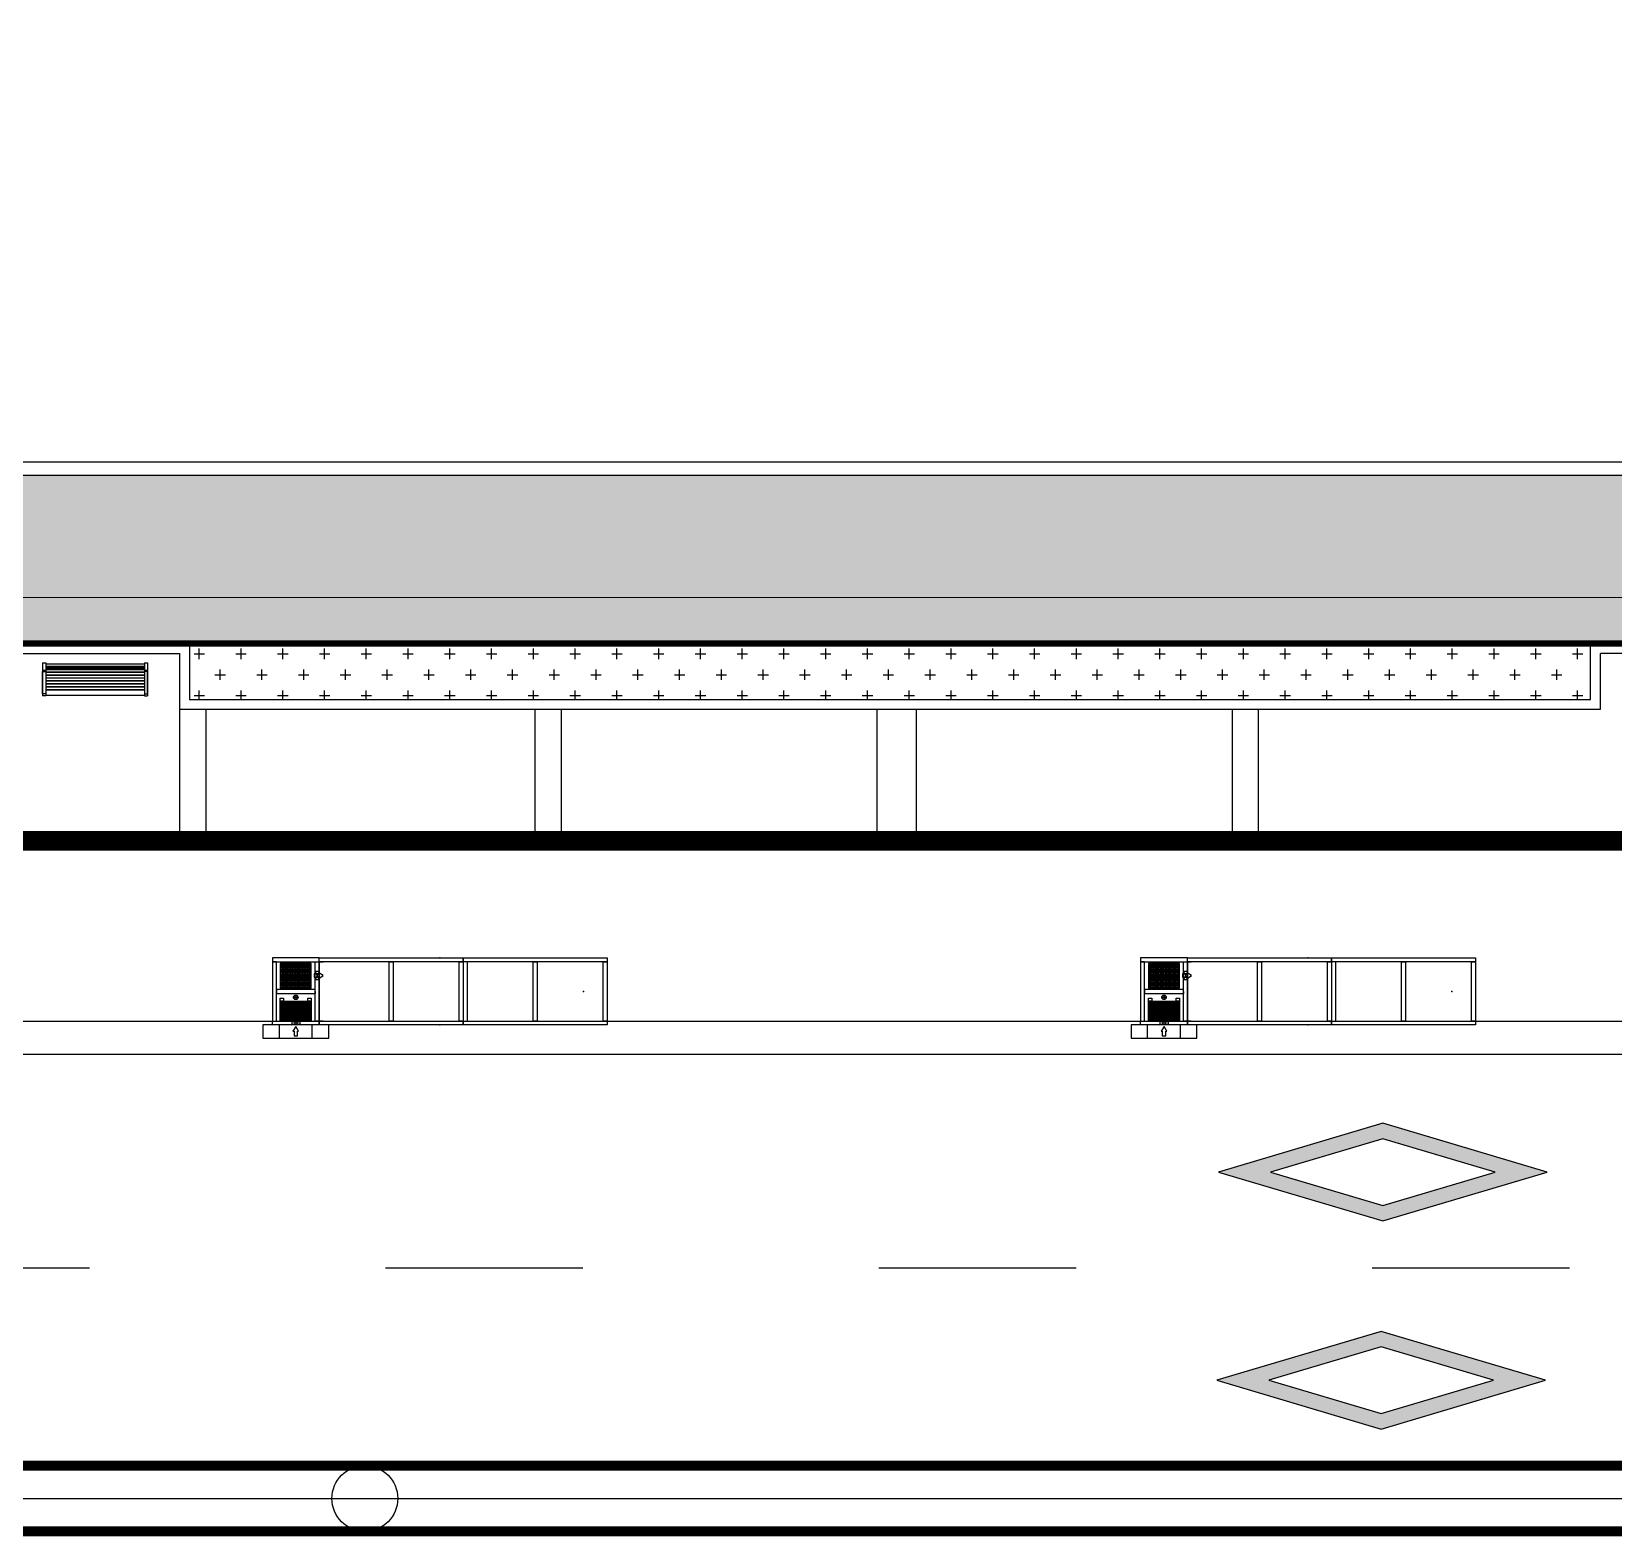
# Model space of a CAD drawing. Header units: millimetres. Extents: x -58335 to 291665, y -66693 to 213307.
# Drawn here: x 78004 to 102051, y -34327 to -11450 of the extents above; entities that cross this region are included whole.
import ezdxf
from ezdxf.xclip import XClip

# ---------------------------------------------------------------- set-up
doc = ezdxf.new("R2010")
doc.units = ezdxf.units.MM
doc.header["$LTSCALE"] = 1000
doc.header["$XCLIPFRAME"] = 0
for name, pattern in [('X-SITE$0$ACAD_ISO03W100', [30, 12, -18]), ('X-SITE$0$H1', [1.5, 1, -0.5]), ('X-SITE$0$HID', [2.8, 1.8, -1]), ('X-SITE$0$HIDDEN', [0.375, 0.25, -0.125]), ('X-SITE$0$HIDDEN2', [4.75, 3.17, -1.58]), ('X-SITE$0$PHANTOM2', [1.25, 0.625, -0.125, 0.125, -0.125, 0.125, -0.125])]:
    doc.linetypes.add(name, pattern=pattern)
for name, color, linetype in [('X-SITE$0$-MY-계획선', 253, 'Continuous'), ('X-SITE$0$-MY-녹지', 254, 'Continuous'), ('X-SITE$0$-MY-녹지-건축한계선', 253, 'Continuous'), ('X-SITE$0$-MY-보조선', 253, 'Continuous'), ('X-SITE$0$-MY-시설선', 254, 'Continuous'), ('X-SITE$0$-MY-시설선 wood', 254, 'Continuous'), ('X-SITE$0$-MY-포장선', 254, 'Continuous'), ('X-SITE$0$-경계휀스', 5, 'Continuous'), ('X-SITE$0$-보도선', 7, 'Continuous'), ('X-SITE$0$0-노면표시', 7, 'Continuous'), ('X-SITE$0$A-BOUNDARY(PLAN)', 2, 'X-SITE$0$PHANTOM2'), ('X-SITE$0$A-FUR', 252, 'X-SITE$0$H1'), ('X-SITE$0$A-HAT', 252, 'Continuous'), ('X-SITE$0$A-ROAD', 6, 'Continuous'), ('X-SITE$0$A-전기충전기', 1, 'Continuous'), ('X-SITE$0$도로중심선', 9, 'Continuous'), ('X-SITE$0$도로체인', 9, 'Continuous'), ('X-SITE$0$식물재배화분', 253, 'Continuous'), ('X-SITE$0$차선계획', 7, 'Continuous')]:
    doc.layers.add(name, color=color, linetype=linetype)
doc.layers.add('X-SITE$0$-변경 블럭 외곽-', color=252, linetype='Continuous', lineweight=0)
doc.layers.add('X-SITE$0$NOPLOT', color=193, linetype='Continuous', plot=False)
doc.layers.add('X-SITE$0$건축한계선(3m)', color=193, linetype='Continuous', plot=False)
doc.linetypes.add('X-SITE$0$FENCELINE1', pattern='A,6.35,-2.54,[133,ltypeshp.shx,S=2.54,R=0,X=-2.54,Y=0],-2.54,25.4', length=36.83)
pattern_1 = [(0, (-29382.5, 14650.24), (317.5, 317.5), [158.75, -476.25]), (90, (-29303.13, 14570.87), (-317.5, 317.5), [158.75, -476.25])]

# ---------------------------------------------------------------- blocks, each defined once
blk = doc.blocks.new('X-SITE$0$JMP-001')
at = {"layer": 'X-SITE$0$-MY-시설선'}
for p, q in [((-750, 493), (-800, 493)), ((-800, 493), (-800, -7)), ((-750, 493), (-750, -7)), ((800, 493), (750, 493)), ((750, 493), (750, -7)), ((800, 493), (800, -7)), ((-750, 383), (-800, 383)), ((800, 383), (750, 383)), ((-750, -7), (-800, -7)), ((750, -7), (800, -7))]:
    blk.add_line(p, q, dxfattribs=at)
at = {"layer": 'X-SITE$0$-MY-시설선 wood'}
for p, q in [((750, 480), (-750, 480)), ((750, 444), (-750, 444)), ((750, 429), (-750, 429)), ((750, 427), (-750, 427)), ((750, 417), (-750, 417)), ((750, 416), (-750, 416)), ((750, 405), (-750, 405)), ((750, 404), (-750, 404)), ((750, 394), (-750, 394)), ((750, 357), (-750, 357)), ((750, 353), (-750, 353)), ((750, 313), (-750, 313)), ((750, 308), (-750, 308)), ((750, 268), (-750, 268)), ((750, 264), (-750, 264)), ((750, 224), (-750, 224)), ((750, 220), (-750, 220)), ((750, 179), (-750, 179)), ((750, 175), (-750, 175)), ((750, 135), (-750, 135)), ((750, 131), (-750, 131)), ((750, 90), (-750, 90)), ((750, 86), (-750, 86)), ((750, 0), (-750, 0))]:
    blk.add_line(p, q, dxfattribs=at)
for points in [[(-800, 364), (-750, 364), (-750, 23), (-800, 23)], [(800, 364), (750, 364), (750, 23), (800, 23)]]:
    blk.add_lwpolyline(points, close=True, dxfattribs=at)
blk = doc.blocks.new('X-SITE$0$240910_L-1F')
at = {"layer": 'X-SITE$0$-MY-녹지'}
h = blk.add_hatch(dxfattribs=at)
h.set_pattern_fill('CROSS', color=256, scale=50, style=2)
h.set_pattern_definition(pattern_1)
edge = h.paths.add_edge_path()
edge.add_line((18171, 114605), (18171, 166105))
edge.add_line((18171, 166105), (47421, 166105))
edge.add_line((47421, 166105), (47421, 168105))
edge.add_line((47421, 168105), (46571, 168105))
edge.add_line((46571, 168105), (46571, 168905))
edge.add_line((46571, 168905), (47284, 168905))
edge.add_arc((45571, 168205), 1850, 22.2338, 32.7206)
edge.add_line((47128, 169205), (6314, 169205))
edge.add_line((6314, 169205), (1000, 163892))
edge.add_line((1000, 163892), (1000, -788))
edge.add_line((1000, -788), (6314, -6102))
edge.add_line((6314, -6102), (95101, -6102))
edge.add_line((95101, -6102), (95316, -5952))
edge.add_line((95316, -5952), (98071, -5952))
edge.add_line((98071, -5952), (98071, -5402))
edge.add_line((98071, -5402), (96971, -5402))
edge.add_line((96971, -5402), (96971, -4402))
edge.add_line((96971, -4402), (98071, -4402))
edge.add_line((98071, -4402), (98071, 31055))
edge.add_arc((96271, 31055), 1800, 360, 450)
edge.add_line((96271, 32855), (91071, 32855))
edge.add_arc((91071, 31055), 1800, 90, 180)
edge.add_line((89271, 31055), (89271, 30055))
edge.add_line((89271, 30055), (96471, 30055))
edge.add_line((96471, 30055), (96471, -3545))
edge.add_line((96471, -3545), (8071, -3545))
edge.add_line((8071, -3545), (8071, -795))
edge.add_line((8071, -795), (2871, -795))
edge.add_line((2871, -795), (2871, 103855))
edge.add_line((2871, 103855), (49071, 103855))
edge.add_arc((49071, 105655), 1800, 270, 360)
edge.add_line((50871, 105655), (50871, 114605))
edge.add_line((50871, 114605), (18171, 114605))
h = blk.add_hatch(dxfattribs=at)
h.set_pattern_fill('CROSS', color=256, scale=50, style=2)
h.set_pattern_definition(pattern_1)
edge = h.paths.add_edge_path()
edge.add_line((18171, 114605), (18171, 166105))
edge.add_line((18171, 166105), (47421, 166105))
edge.add_line((47421, 166105), (47421, 168105))
edge.add_line((47421, 168105), (46571, 168105))
edge.add_line((46571, 168105), (46571, 168905))
edge.add_line((46571, 168905), (47284, 168905))
edge.add_arc((45571, 168205), 1850, 22.2338, 32.7206)
edge.add_line((47128, 169205), (6314, 169205))
edge.add_line((6314, 169205), (1000, 163892))
edge.add_line((1000, 163892), (1000, -788))
edge.add_line((1000, -788), (6314, -6102))
edge.add_line((6314, -6102), (95101, -6102))
edge.add_line((95101, -6102), (95316, -5952))
edge.add_line((95316, -5952), (98071, -5952))
edge.add_line((98071, -5952), (98071, -5402))
edge.add_line((98071, -5402), (96971, -5402))
edge.add_line((96971, -5402), (96971, -4402))
edge.add_line((96971, -4402), (98071, -4402))
edge.add_line((98071, -4402), (98071, 31055))
edge.add_arc((96271, 31055), 1800, 360, 450)
edge.add_line((96271, 32855), (91071, 32855))
edge.add_arc((91071, 31055), 1800, 90, 180)
edge.add_line((89271, 31055), (89271, 30055))
edge.add_line((89271, 30055), (96471, 30055))
edge.add_line((96471, 30055), (96471, -3545))
edge.add_line((96471, -3545), (8071, -3545))
edge.add_line((8071, -3545), (8071, -795))
edge.add_line((8071, -795), (2871, -795))
edge.add_line((2871, -795), (2871, 103855))
edge.add_line((2871, 103855), (49071, 103855))
edge.add_arc((49071, 105655), 1800, 270, 360)
edge.add_line((50871, 105655), (50871, 114605))
edge.add_line((50871, 114605), (18171, 114605))
at = {"layer": 'X-SITE$0$-MY-녹지-건축한계선'}
h = blk.add_hatch(dxfattribs=at)
h.set_pattern_fill('CROSS', color=256, scale=50, style=2)
h.set_pattern_definition(pattern_1)
h.paths.add_polyline_path([(51021, -6952), (72321, -6952), (72321, -6102), (51021, -6102)])
h = blk.add_hatch(dxfattribs=at)
h.set_pattern_fill('CROSS', color=256, scale=50, style=2)
h.set_pattern_definition(pattern_1)
h.paths.add_polyline_path([(51021, -6952), (72321, -6952), (72321, -6102), (51021, -6102)])
at = {"layer": 'X-SITE$0$-MY-계획선'}
for p, q in [((46071, -6252), (50871, -6252)), ((46071, -6252), (50871, -6252)), ((50871, -6252), (50871, -7102)), ((50871, -6252), (50871, -7102)), ((79471, -6252), (72471, -6252)), ((72471, -7102), (72471, -6252)), ((79471, -6252), (72471, -6252)), ((72471, -7102), (72471, -6252)), ((50871, -7102), (72471, -7102)), ((50871, -7102), (72471, -7102))]:
    blk.add_line(p, q, dxfattribs=at)
at = {"layer": 'X-SITE$0$-MY-보조선'}
for p, q in [((45921, -6102), (51021, -6102)), ((45921, -6102), (51021, -6102)), ((51021, -6102), (51021, -6952)), ((51021, -6102), (51021, -6952)), ((79621, -6102), (72321, -6102)), ((72321, -6952), (72321, -6102)), ((79621, -6102), (72321, -6102)), ((72321, -6952), (72321, -6102)), ((51021, -6952), (72321, -6952)), ((51021, -6952), (72321, -6952))]:
    blk.add_line(p, q, dxfattribs=at)
at = {"layer": 'X-SITE$0$-MY-포장선'}
for points in [[(50871, -7102), (50871, -9102)], [(50871, -7102), (50871, -9102)], [(51271, -7102), (51271, -9102)], [(51271, -7102), (51271, -9102)], [(56271, -7102), (56271, -9102)], [(56271, -7102), (56271, -9102)], [(56671, -7102), (56671, -9102)], [(56671, -7102), (56671, -9102)], [(61471, -7102), (61471, -9102)], [(61471, -7102), (61471, -9102)], [(62071, -7102), (62071, -9102)], [(62071, -7102), (62071, -9102)], [(66871, -7102), (66871, -9102)], [(66871, -7102), (66871, -9102)], [(67271, -7102), (67271, -9102)], [(67271, -7102), (67271, -9102)]]:
    blk.add_lwpolyline(points, dxfattribs=at)
at = {"layer": 'X-SITE$0$-경계휀스', "linetype": 'X-SITE$0$FENCELINE1', "lineweight": 0, "ltscale": 0.1}
blk.add_lwpolyline([(1550, -348), (6604, -5402), (97004, -5402)], dxfattribs=at)
blk.add_lwpolyline([(1550, -348), (6604, -5402), (97004, -5402)], dxfattribs=at)
at = {"layer": 'X-SITE$0$-MY-시설선', "xscale": -1}
blk.add_blockref('X-SITE$0$JMP-001', (49585, -6890), dxfattribs=at)
blk.add_blockref('X-SITE$0$JMP-001', (49585, -6890), dxfattribs=at)
blk = doc.blocks.new('X-SITE$0$SITE-2')
at = {"layer": 'X-SITE$0$도로중심선', "color": 252}
blk.add_lwpolyline([(184746.349, 192619.877), (184314.067, 192619.877, 0.414208), (184297.067, 192602.877), (184297.067, 192435.57, 0.414218), (184314.067, 192418.57), (184746.349, 192418.57)], format="xyb", dxfattribs=at)
at = {"layer": 'X-SITE$0$도로체인', "color": 252}
blk.add_circle((184362.753, 192418.571), 0.5, dxfattribs=at)
blk = doc.blocks.new('X-SITE$0$A$C58c92af8')
at = {"layer": 'X-SITE$0$0-노면표시'}
h = blk.add_hatch(color=252, dxfattribs=at)
h.dxf.hatch_style = 1
h.paths.add_polyline_path([(386149, 277812), (388649, 277069), (391149, 277812), (388649, 278554)])
h.paths.add_polyline_path([(386942, 277812), (388649, 278319), (390356, 277812), (388649, 277305)], flags=16)
h = blk.add_hatch(color=252, dxfattribs=at)
h.dxf.hatch_style = 1
h.paths.add_polyline_path([(386125, 274647), (388625, 273905), (391125, 274647), (388625, 275390)])
h.paths.add_polyline_path([(386918, 274647), (388625, 275154), (390332, 274647), (388625, 274140)], flags=16)
at = {"layer": 'X-SITE$0$-보도선'}
blk.add_line((411757, 280099), (324736, 280099), dxfattribs=at)
at = {"layer": 'X-SITE$0$-보도선', "color": 252}
blk.add_lwpolyline([(411757, 280099), (324736, 280099, -0.414214), (314736, 290099), (314736, 456906, -0.414214), (324736, 466906), (364557, 466906)], format="xyb", dxfattribs=at)
at = {"layer": 'X-SITE$0$0-노면표시', "color": 252}
for points in [[(391149, 277812), (388649, 278554), (386149, 277812), (388649, 277069)], [(390356, 277812), (388649, 278319), (386942, 277812), (388649, 277305)], [(391125, 274647), (388625, 275390), (386125, 274647), (388625, 273905)], [(390332, 274647), (388625, 275154), (386918, 274647), (388625, 274140)]]:
    blk.add_lwpolyline(points, close=True, dxfattribs=at)
at = {"layer": 'X-SITE$0$NOPLOT', "color": 251, "lineweight": 0}
blk.add_lwpolyline([(487915, 282849), (494986, 289920), (494986, 457085), (487915, 464156), (324557, 464156), (317486, 457085), (317486, 289920), (324557, 282849)], close=True, dxfattribs=at)
at = {"layer": 'X-SITE$0$차선계획', "color": 252}
blk.add_lwpolyline([(411757, 279599), (324736, 279599, -0.414214), (314236, 290099), (314236, 456906, -0.414214), (324736, 467406), (364563, 467406)], format="xyb", dxfattribs=at)
at = {"layer": 'X-SITE$0$차선계획', "color": 252, "linetype": 'X-SITE$0$ACAD_ISO03W100', "ltscale": 0.25, "flags": 128}
blk.add_lwpolyline([(488986, 276349), (334167, 276349)], dxfattribs=at)
at = {"layer": 'X-SITE$0$차선계획', "color": 252, "const_width": 150}
for points in [[(488986, 273349), (331667, 273349)], [(488986, 272349), (331667, 272349)]]:
    blk.add_lwpolyline(points, dxfattribs=at)
at = {"layer": 'X-SITE$0$A-FUR', "ltscale": 10, "xscale": 1000, "yscale": 1000, "zscale": 1000}
blk.add_blockref('X-SITE$0$SITE-2', (-183989581, -192145721), dxfattribs=at)
blk = doc.blocks.new('X-SITE$0$s4')
at = {"layer": 'X-SITE$0$식물재배화분'}
h = blk.add_hatch(dxfattribs=at)
h.set_pattern_fill('HONEY', color=8, scale=0.1, style=0)
h.set_pattern_definition([(180, (256.349269, 35.191289), (-0.01875, 0.0108253175), [0.0125, -0.025]), (60, (256.349269, 35.191289), (0.01874999996, 0.01082531757), [0.0125, -0.025]), (120, (256.349269, 35.191289), (-4e-11, 0.02165063507), [-0.025, 0.0125])])
h.paths.add_polyline_path([(0.235, 1.137), (0.235, 0.959), (-0.235, 0.959), (-0.235, 1.137)])
h = blk.add_hatch(dxfattribs=at)
h.set_pattern_fill('HONEY', color=8, scale=0.1, style=0)
h.set_pattern_definition([(180, (256.349269, 34.993789), (-0.01875, 0.0108253175), [0.0125, -0.025]), (60, (256.349269, 34.993789), (0.01874999996, 0.01082531757), [0.0125, -0.025]), (120, (256.349269, 34.993789), (-4e-11, 0.02165063507), [-0.025, 0.0125])])
h.paths.add_polyline_path([(0.235, 0.939), (0.235, 0.762), (-0.235, 0.762), (-0.235, 0.939)])
h = blk.add_hatch(dxfattribs=at)
h.set_pattern_fill('HEX', color=8, scale=0.05, style=0)
h.set_pattern_definition([(180, (0.93054, 0.26), (0, 0.01082532), [0.00625, -0.0125]), (60, (0.93054, 0.26), (0.009375, -0.00541266), [0.00625, -0.0125]), (120, (0.92429, 0.26), (0.009375, 0.00541266), [0.00625, -0.0125])])
h.paths.add_polyline_path([(-0.234, 0.261), (-0.234, 0.559), (0.234, 0.559), (0.234, 0.261)])
at = {"layer": 'X-SITE$0$식물재배화분', "color": 8}
for p, q in [((0.235, 1.137), (-0.235, 1.137)), ((-0.235, 1.137), (-0.235, 0.762)), ((0.235, 0.762), (0.235, 1.137)), ((-0.235, 0.762), (0.235, 0.762)), ((-0.235, 0.26), (-0.235, 0.56)), ((-0.235, 0.56), (0.235, 0.56)), ((-0.234, 0.261), (-0.234, 0.559)), ((-0.234, 0.559), (0.234, 0.559)), ((0.234, 0.559), (0.234, 0.261)), ((0.235, 0.56), (0.235, 0.26)), ((0.235, 0.26), (-0.235, 0.26)), ((0.234, 0.261), (-0.234, 0.261))]:
    blk.add_line(p, q, dxfattribs=at)
at = {"layer": 'X-SITE$0$식물재배화분', "linetype": 'X-SITE$0$HIDDEN', "ltscale": 3}
for p, q in [((0.355, 1.013), (0.295, 1.013)), ((2.605, 1.16), (2.605, 0.26)), ((0.356, 0.888), (0.295, 0.888))]:
    blk.add_line(p, q, dxfattribs=at)
at = {"layer": 'X-SITE$0$식물재배화분'}
for p, q in [((0.355, 0.26), (0.355, 1.16)), ((0.355, 1.16), (0.415, 1.16)), ((0.295, 0.71), (0.295, 0.74)), ((0.295, 0.71), (0.295, 0.68)), ((0.415, 0.26), (0.355, 0.26))]:
    blk.add_line(p, q, dxfattribs=at)
for points in [[(0.355, 1.22), (-0.355, 1.22), (-0.355, 1.16), (0.355, 1.16)], [(2.545, 1.16), (0.355, 1.16), (0.355, 1.22), (2.545, 1.22)], [(4.735, 1.16), (2.545, 1.16), (2.545, 1.22), (4.735, 1.22)], [(-0.295, 1.16), (-0.355, 1.16), (-0.355, 0.26), (-0.295, 0.26)], [(0.355, 1.16), (0.355, 0.26), (0.295, 0.26), (0.295, 1.16)], [(4.735, 1.16), (4.735, 0.26), (4.675, 0.26), (4.675, 1.16)], [(-0.355, 0.26), (0.355, 0.26), (0.355, 0.2), (-0.355, 0.2)], [(2.545, 0.2), (0.355, 0.2), (0.355, 0.26), (2.545, 0.26)], [(4.735, 0.2), (2.545, 0.2), (2.545, 0.26), (4.735, 0.26)]]:
    blk.add_lwpolyline(points, close=True, dxfattribs=at)
at = {"layer": 'X-SITE$0$식물재배화분', "color": 7}
for points in [[(0.35, 0.994), (0.35, 0.977), (0.28, 0.977), (0.28, 0.925), (0.35, 0.925), (0.35, 0.909), (0.418, 0.951)], [(-0.043, 0.107), (-0.026, 0.107), (-0.026, 0.037), (0.026, 0.037), (0.026, 0.107), (0.043, 0.107), (0, 0.175)]]:
    blk.add_lwpolyline(points, close=True, dxfattribs=at)
at = {"layer": 'X-SITE$0$식물재배화분', "linetype": 'X-SITE$0$HIDDEN', "ltscale": 3}
for points in [[(0.295, 1.013), (0.356, 0.888)], [(0.355, 1.013), (0.295, 0.888)], [(-0.062, 0.26), (-0.062, 0.2)], [(0.063, 0.2), (-0.062, 0.26)], [(-0.062, 0.2), (0.063, 0.26)], [(0.063, 0.26), (0.063, 0.2)]]:
    blk.add_lwpolyline(points, dxfattribs=at)
for points in [[(1.48, 0.26), (1.42, 0.26), (1.42, 1.16), (1.48, 1.16)], [(2.545, 1.16), (2.545, 0.26), (2.485, 0.26), (2.485, 1.16)], [(3.67, 0.26), (3.61, 0.26), (3.61, 1.16), (3.67, 1.16)]]:
    blk.add_lwpolyline(points, close=True, dxfattribs=at)
at = {"layer": 'X-SITE$0$식물재배화분', "color": 8}
for points in [[(0.295, 0.74), (-0.295, 0.74), (-0.295, 0.68), (0.295, 0.68)], [(-0.235, 0.56), (-0.235, 0.606), (-0.185, 0.606), (-0.185, 0.56)], [(0.185, 0.56), (0.185, 0.606), (0.235, 0.606), (0.235, 0.56)], [(0.5, 0.2), (-0.5, 0.2), (-0.5, 0), (0.5, 0)]]:
    blk.add_lwpolyline(points, close=True, dxfattribs=at)
for points in [[(0.235, 0.959), (-0.235, 0.959)], [(0.235, 0.939), (-0.235, 0.939)], [(0.035, 0.62), (-0.035, 0.62)], [(0, 0.655), (0, 0.585)]]:
    blk.add_lwpolyline(points, dxfattribs=at)
for points in [[(-0.234, 0.463), (-0.194, 0.463, -0.414214), (-0.181, 0.45), (-0.181, 0.37, -0.414214), (-0.194, 0.358), (-0.234, 0.358)], [(-0.234, 0.363), (-0.194, 0.363, 0.414214), (-0.186, 0.37), (-0.186, 0.45, 0.414214), (-0.194, 0.458), (-0.234, 0.458)], [(0.234, 0.463), (0.194, 0.463, 0.414214), (0.182, 0.45), (0.182, 0.37, 0.414214), (0.194, 0.358), (0.234, 0.358)], [(0.234, 0.363), (0.194, 0.363, -0.414214), (0.187, 0.37), (0.187, 0.45, -0.414214), (0.194, 0.458), (0.234, 0.458)]]:
    blk.add_lwpolyline(points, format="xyb", dxfattribs=at)
at = {"layer": 'X-SITE$0$식물재배화분', "color": 8, "linetype": 'X-SITE$0$HIDDEN2', "ltscale": 0.2}
for points in [[(-0.25, 0), (-0.25, 0), (-0.25, 0.2)], [(0.25, 0), (0.25, 0), (0.25, 0.2)]]:
    blk.add_lwpolyline(points, dxfattribs=at)
at = {"layer": 'X-SITE$0$식물재배화분', "color": 8}
for centre, radius in [((0, 0.62), 0.035), ((0, 0.62), 0.03), ((-0.231, 0.46), 0.0025), ((-0.231, 0.36), 0.0025), ((0.232, 0.46), 0.0025), ((0.232, 0.36), 0.0025)]:
    blk.add_circle(centre, radius, dxfattribs=at)
at = {"layer": 'X-SITE$0$식물재배화분', "linetype": 'X-SITE$0$HIDDEN', "ltscale": 3}
for p in [(2.19, 1.22), (2.19, 0.2)]:
    blk.add_point(p, dxfattribs=at)
at = {"layer": 'X-SITE$0$식물재배화분'}
blk.add_point((4.375, 0.71), dxfattribs=at)
blk = doc.blocks.new('X-SITE$0$A$C2afb0e87')
at = {"layer": 'X-SITE$0$식물재배화분', "lineweight": 0, "xscale": 1000, "yscale": 1000, "zscale": 1000, "rotation": 359.999992556161}
for p in [(47566, -184307), (60766, -184307)]:
    blk.add_blockref('X-SITE$0$s4', p, dxfattribs=at)

msp = doc.modelspace()

# ---------------------------------------------------------------- linework, layer by layer
at = {"layer": 'X-SITE$0$-변경 블럭 외곽-', "color": 8, "lineweight": 0, "elevation": 0}
msp.add_lwpolyline([(204882.5, 150483.9), (197811.4, 157555), (34453.6, 157555), (27382.5, 150484), (27382.5, -16680.8), (34453.6, -23751.8), (197811.4, -23751.8), (204882.5, -16680.8), (204882.5, 150483.9)], dxfattribs=at)
at = {"layer": 'X-SITE$0$A-BOUNDARY(PLAN)', "color": 2, "ltscale": 5, "const_width": 300, "elevation": 0}
msp.add_lwpolyline([(204882.5, 150483.9), (197811.4, 157555), (34453.6, 157555), (27382.5, 150484), (27382.5, -16680.8), (34453.6, -23751.8), (197811.4, -23751.8), (204882.5, -16680.8), (204882.5, 150483.9)], dxfattribs=at)
at = {"layer": 'X-SITE$0$A-BOUNDARY(PLAN)', "color": 2, "ltscale": 5, "const_width": 100, "elevation": 0}
msp.add_lwpolyline([(196568.8, 154555), (35696.2, 154555), (30382.5, 149241.3), (30382.5, -15438.1), (35696.2, -20751.8), (196568.8, -20751.8), (201882.5, -15438.1), (201882.5, 149241.3)], close=True, dxfattribs=at)
at = {"layer": 'X-SITE$0$A-HAT'}
msp.add_line((37453.6, -18195), (125853.6, -18195), dxfattribs=at)
at = {"layer": 'X-SITE$0$A-ROAD', "elevation": 0}
msp.add_lwpolyline([(121653.6, -26501.8, 0.4142136), (127653.6, -20501.8), (127653.6, 16405, 0.4142136), (125653.6, 18405), (120453.6, 18405, 0.4142136), (118453.6, 16405), (118453.6, 15205), (125653.6, 15205), (125653.6, -17995), (37653.6, -17995), (37653.6, -15245), (32453.6, -15245), (32453.6, 89005), (78453.6, 89005, 0.4142136), (80453.6, 91005), (80453.6, 154305, 0.4142136), (74453.6, 160305)], format="xyb", dxfattribs=at)
at = {"layer": 'X-SITE$0$건축한계선(3m)', "linetype": 'X-SITE$0$HID', "lineweight": 0, "elevation": 0}
msp.add_lwpolyline([(35696.2, -20751.8), (196568.8, -20751.8), (201882.5, -15438.1), (201882.5, 149241.3), (196568.8, 154555)], dxfattribs=at)

# ---------------------------------------------------------------- block references
msp.add_blockref('X-SITE$0$240910_L-1F', (29382.5, -14650.2))
at = {"layer": 'X-SITE$0$A-전기충전기'}
ref = msp.add_blockref('X-SITE$0$A$C58c92af8', (-290103.4, -306600.6), dxfattribs=at)
XClip(ref).set_block_clipping_path([(231768.3252820689, 239907.43377654), (581768.3252820689, 519907.4337765401)])
at = {"layer": 'X-SITE$0$식물재배화분'}
msp.add_blockref('X-SITE$0$A$C2afb0e87', (34453.6, 157555), dxfattribs=at)

doc.saveas('drawing.dxf')
